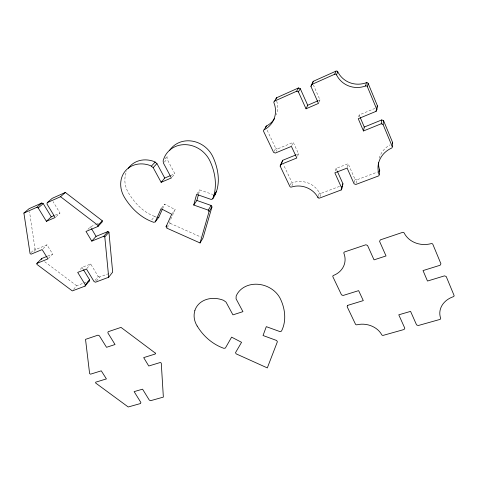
<?xml version="1.0" encoding="UTF-8"?>
<svg xmlns="http://www.w3.org/2000/svg" width="478" height="478" viewBox="0 0 478 478"><rect width="100%" height="100%" fill="white"/><g stroke="black" fill="none" stroke-linecap="round" stroke-linejoin="round"><path stroke-width="0.36" stroke-dasharray="2.39 1.79" d="M356.068 183.17L356.696 179.895L378.875 171.512M354.335 182.494L354.981 179.226L348.139 163.715L336.052 168.423L335.024 172.205M347.261 167.461L348.139 163.715M358.703 116.847L359.139 114.977L375.326 108.249M172.259 176.896L174.87 173.723L167.073 159.084L167.037 155.894A25.758 23.201 41.4 0 1 167.408 154.806M198.585 194.134L199.738 189.921L212.794 194.474M320.009 196.733L321.007 193.381L339.505 186.39M318.485 195.699L319.37 192.783A20.859 19.186 15.8 0 0 293.241 182.536A1.261 1.177 18.5 0 1 291.646 181.861L283.424 164.528M291.885 185.912L293.241 182.536M290.385 184.944L291.646 181.861M297.573 156.204L298.589 153.82L293.277 142.378L277.419 148.975L276.218 151.305M318.975 102.25L319.985 99.926L313.454 85.138M162.592 208.713L164.617 204.154L175.127 209.597L169.804 221.29M291.717 145.724L293.277 142.378M274.217 151.221L275.728 148.317L266.861 129.622M197.014 193.811L199.738 189.921M167.157 227.51L170.15 223.34L169.505 221.935M172.164 213.642L175.127 209.597M161.522 208.133L164.617 204.154M151.795 219.874L154.519 216.373L156.79 217.388M96.437 281.046L99.633 277.043L110.609 272.896M95.003 280.466L98.217 276.463L90.701 263.999L82.043 267.369L79.145 270.721M73.606 289.351L76.647 285.73L85.944 282.217M86.912 268.451L90.701 263.999M164.36 162.114L167.073 159.084M164.94 158.905L166.756 156.898M87.952 229.362L90.39 226.781L95.546 224.63M48.427 258.407L52.676 254.051L46.963 244.844L35.975 249.414L33.018 252.276M43.11 248.638L46.963 244.844M31.052 252.593L35.002 248.787L29.499 211.629M56.249 216.522L59.971 213.051L53.082 201.62M55.293 215.088L59.971 213.051M318.617 100.517L319.985 99.926M170.819 175.456L174.87 173.723M96.221 224.349L98.916 223.232M47.675 256.089L52.676 254.051M296.527 154.663L298.589 153.82M275.728 148.317L277.419 148.975M354.981 179.226L356.696 179.895M154.519 216.373C143.322 212.256 134.772 203.108 128.636 193.148A25.131 21.833 42.2 0 1 125.367 175.336M98.217 276.463L99.633 277.043M170.15 223.34L200.993 237.082M35.002 248.787L35.975 249.414M44.699 261.747L76.647 285.73M82.043 267.369L83.172 269.228M90.39 226.781L91.143 228.06M336.052 168.423L336.948 170.425M359.139 114.977L360 116.991M321.007 193.381A1.273 1.177 10.7 0 1 319.37 192.783M276.732 101.103A21.916 21.068 48.7 0 1 276.398 114.804M379.251 158.242A22.86 20.966 -11 0 1 390.09 144.846M125.314 175.318A25.137 21.839 42.3 0 1 126.712 171.16"/><path stroke-width="0.72" d="M392.205 146.471L392.54 142.313L383.553 120.617L381.755 119.93L364.278 127.052L363.483 130.966L381.241 123.766L383.063 124.465L392.205 146.471A1.404 1.303 -12.9 0 1 391.47 148.156A23.213 21.247 -10.1 0 0 379.126 174.458A1.362 1.255 -4.9 0 1 378.331 176.029L355.817 184.478L354.079 183.803L347.118 168.083L334.851 172.833L341.86 188.398L341.155 189.981L319.609 198.071A1.291 1.189 11.2 0 1 317.942 197.468A21.175 19.401 16.2 0 0 291.425 187.053A1.279 1.189 18.8 0 1 289.805 186.366L280.15 166.105L282.767 160.273L295.84 154.944M379.126 174.458L379.657 169.959A22.86 20.966 -11 0 1 378.552 162.771M383.063 124.465L383.553 120.617M381.241 123.766L381.755 119.93M363.483 130.966L358.261 118.717L376.072 111.344L376.867 109.552L377.459 105.913L368.138 83.411A1.422 1.362 -33.2 0 0 366.381 82.682A24.115 23.135 -45.3 0 1 337.761 71.766A1.404 1.368 -45.8 0 0 335.974 71.144L313.257 81.326L310.921 86.363L318.473 103.409L306.022 108.805L298.427 91.931L296.629 91.238L274.599 101.079A1.35 1.315 47.2 0 0 273.936 102.764A22.257 21.343 47.4 0 1 264.155 129.759A1.315 1.261 36.2 0 0 263.611 131.408L273.613 152.386L275.322 153.056L291.407 146.393L296.814 157.997L280.771 164.498M376.072 111.344L376.311 109.88M85.042 286.125L85.353 284.894L77.699 272.394L86.44 269.012L94.088 281.608L95.522 282.193L108.691 277.246L112.671 272.113L108.948 232.183L107.944 231.525L103.78 236.257L91.77 241.127L85.998 231.43L98.02 226.453L102.286 221.828L102.28 220.746L65.355 192.449L52.216 198.34L47.274 202.63L46.993 204.022L55.179 217.514L46.396 221.32L38.198 207.942L36.722 207.344L23.9 213.074L30.06 253.543L31.046 254.182L42.142 249.588L47.955 258.891L36.86 263.39L36.92 264.394L72.303 290.905L85.042 286.125L89.261 280.962L89.571 279.738L83.548 269.843M376.867 109.552L367.385 86.715L368.138 83.411M341.86 188.398L342.941 183.785L337.247 171.094M367.385 86.715A1.446 1.386 -31.6 0 0 365.604 85.974L366.381 82.682M341.155 189.981L342.093 186.014M212.722 198.818C217.436 186.707 215.494 173.09 210.189 161.516A26.141 23.446 41 0 0 185.619 144.655A26.141 23.446 41 0 0 163.41 159.897L163.123 160.913L163.452 163.123L171.387 177.947L161.14 182.315L153.187 167.629L150.498 165.639A25.495 22.054 42 0 0 121.191 179.483A25.489 22.042 42 0 0 124.561 197.539C131.342 208.635 141.279 218.105 153.761 222.318L155.254 221.864L161.08 208.701L171.739 214.222L166.075 226.686L166.732 228.102L200.043 242.955L209.059 211.581L208.217 210.129L193.733 205.02L196.625 194.367L211.258 199.487L212.722 198.818C221.206 186.659 218.948 170.276 213.182 157.423A25.758 23.201 41.4 0 0 192.048 141.088A25.758 23.201 41.4 0 0 169.475 150.642M193.733 205.02L196.864 200.455L198.394 194.839M196.864 200.455L211.139 205.48L211.969 206.92L203.007 237.978L200.043 242.955M317.942 197.468L318.127 196.876M282.767 160.273L280.15 166.105M312.564 83.118L313.257 81.326M311.626 84.54L334.69 74.233A1.422 1.392 -43.9 0 1 336.506 74.867L337.761 71.766M334.69 74.233L335.974 71.144M155.254 221.864L158.833 217.185L162.305 209.364M342.481 184.831L342.941 183.785M376.933 107.096L377.459 105.913M306.022 108.805L307.718 105.262L317.936 100.816M310.921 86.363L312.236 83.769M298.427 91.931L300.256 88.627L298.481 87.946L276.78 97.673L274.599 101.079M296.629 91.238L298.481 87.946M264.155 129.759L266.449 125.989A21.916 21.068 48.7 0 0 274.647 118.424M209.059 211.581L211.969 206.92M208.217 210.129L211.139 205.48M213.594 195.777L216.48 191.284M166.075 226.686L166.936 225.496M85.353 284.894L89.571 279.738M161.14 182.315L164.743 178.055L170.144 175.749M108.691 277.246L104.802 236.927L108.948 232.183M91.77 241.127L96.06 236.371L107.944 231.525M153.187 167.629L156.927 163.548L154.28 161.588A25.137 21.839 42.3 0 0 128.367 168.286M98.02 226.453L98.014 225.365L102.28 220.746M151.478 166.033L155.248 161.976M36.86 263.39L41.688 258.526L47.005 256.357M46.396 221.32L51.277 216.839L53.954 215.674M47.274 202.63L60.551 196.703L65.355 192.449M38.198 207.942L43.223 203.61L51.277 216.839M36.722 207.344L41.765 203.025L43.223 203.61M23.9 213.074L29.062 208.713L41.765 203.025M214.646 194.731L215.614 194.289M87.934 281.464L89.261 280.962M157.848 217.49L158.833 217.185M103.78 236.257L104.802 236.927M60.551 196.703L98.014 225.365M197.199 326.044C203.305 336.213 212.692 344.405 223.943 348.354L225.395 348.032L231.615 337.151L241.563 342.308L235.54 352.603L236.102 353.834L267.322 367.911L277.383 341.758L276.648 340.491L263.043 335.52L266.3 326.653L280.042 331.636L281.47 331.14C286.513 321.252 285.258 309.421 280.741 299.592A24.235 20.387 20.7 0 0 258.078 284.285A24.235 20.387 20.7 0 0 236.168 296.079L236.06 298.798L242.938 311.656L232.935 314.865L226.028 302.114L223.555 300.315A23.541 19.371 24.7 0 0 194.815 310.646M91.519 228.699L96.06 236.371M156.927 163.548L164.743 178.055M300.256 88.627L307.718 105.262M360.281 117.66L364.278 127.052M41.688 258.526L41.741 259.524M197.151 326.056A23.536 19.365 24.7 0 1 194.869 310.67M365.604 85.974A24.48 23.518 -44.2 0 1 336.506 74.867M265.834 127.405A1.297 1.243 36.7 0 1 266.449 125.989M276.051 99.119A1.326 1.297 49.3 0 1 276.78 97.673M392.54 142.313A1.38 1.285 -13.9 0 1 392.229 143.699M379.657 169.959A1.338 1.237 -5.8 0 1 379.287 171.267M155.302 353.093L155.272 354.007L143.681 357.616L148.76 366.005L160.333 362.479L161.271 363.083L163.356 397.11L150.654 400.678L149.315 400.122L142.564 389.176L134.121 391.625L140.885 402.494L140.538 403.522L128.224 406.981L95.666 383.039L95.654 382.191L106.403 378.917L101.282 370.826L90.521 374.178L89.613 373.599L85.526 339.362L97.954 335.168L99.334 335.735L106.534 347.309L115.037 344.53L107.843 332.867L108.171 331.72L121 327.388L155.302 353.093M347.787 305.34L347.13 306.661L355.459 324.138A1.213 1.01 9.4 0 0 356.97 324.789A20.076 16.443 9.2 0 1 381.743 334.755A1.225 1.004 7.1 0 0 383.296 335.341L404.071 329.503L404.8 328.207L398.772 314.811L410.578 311.381L416.565 324.897L418.184 325.542L439.82 319.465A1.291 1.058 1.1 0 0 440.632 318.181A21.91 17.853 -1 0 1 453.275 296.713A1.32 1.093 -1.5 0 0 454.028 295.338L446.219 276.529L444.522 275.86L427.487 281.046L423.024 270.578L440.107 265.254L440.931 263.79L432.847 244.33A1.35 1.165 -3.7 0 0 431.192 243.631A22.693 19.885 -5 0 1 404.185 233.019A1.332 1.171 -1.4 0 0 402.5 232.404L380.315 239.89L379.574 241.378L386.027 255.945L374.035 259.865L367.534 245.429L365.861 244.766L344.602 251.942A1.267 1.111 8.4 0 0 343.897 253.322A20.733 18.218 11.8 0 1 333.483 275.436A1.237 1.07 10.8 0 0 332.897 276.792L341.495 294.842L343.096 295.482L358.643 290.636L363.292 300.614L347.787 305.34"/></g></svg>
